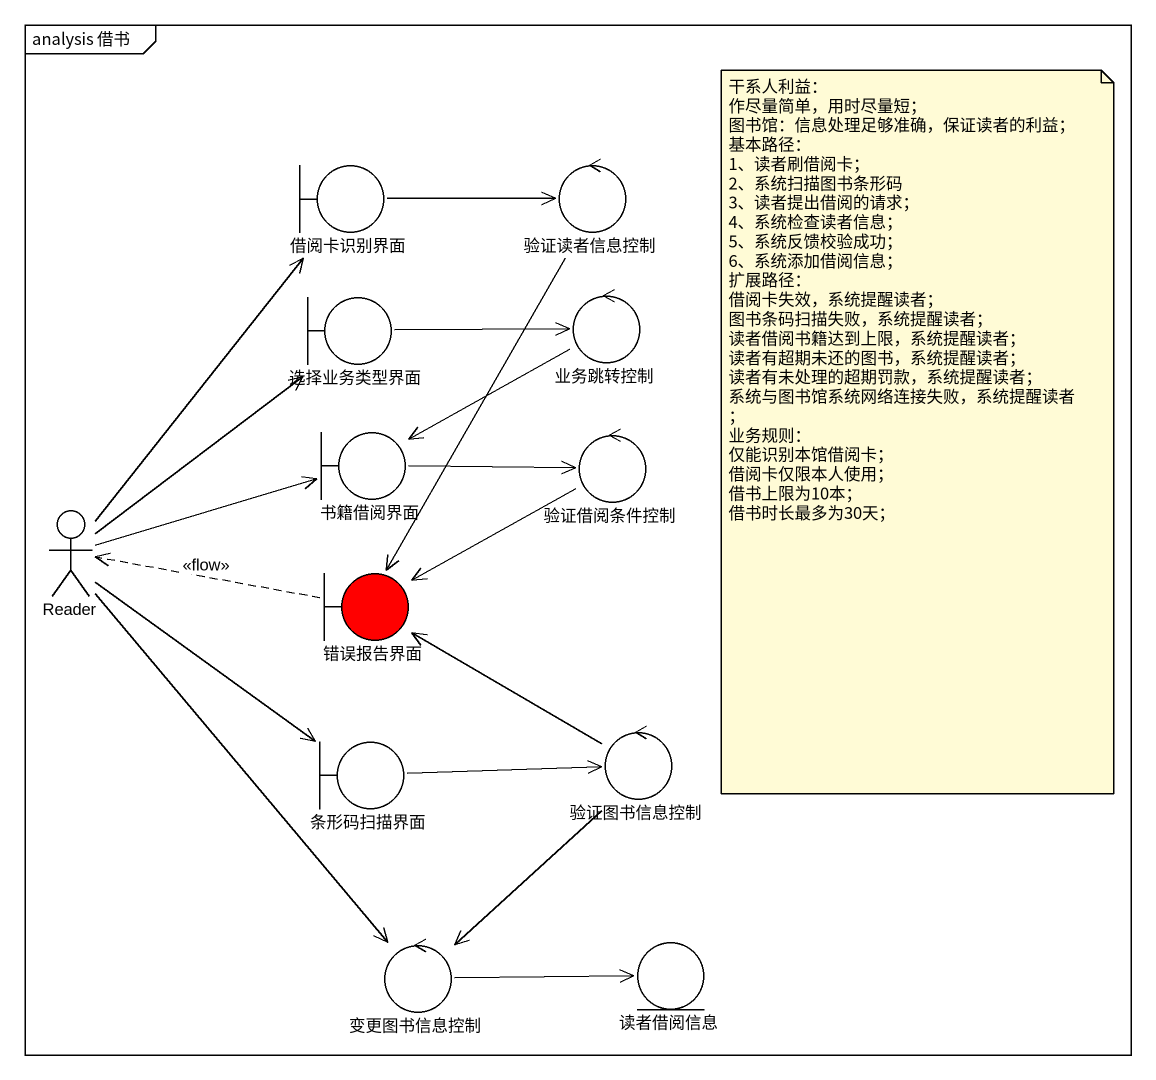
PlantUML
@startuml
mainframe analysis 借书
boundary 借阅卡识别界面
control 验证读者信息控制
boundary 选择业务类型界面
control 业务跳转控制
boundary 书籍借阅界面
control 验证借阅条件控制
actor Reader
boundary 错误报告界面 #FF0000
boundary 条形码扫描界面
control 验证图书信息控制
control 变更图书信息控制
entity 读者借阅信息
借阅卡识别界面 -right-> 验证读者信息控制
验证读者信息控制 --> 错误报告界面
选择业务类型界面 -right-> 业务跳转控制
业务跳转控制 -left-> 书籍借阅界面
书籍借阅界面 -right-> 验证借阅条件控制
验证借阅条件控制 -left-> 错误报告界面
Reader -up-> 借阅卡识别界面
Reader -up-> 选择业务类型界面
Reader -right-> 书籍借阅界面
Reader --> 条形码扫描界面
Reader --> 变更图书信息控制
错误报告界面 .left.> Reader : <<flow>>
条形码扫描界面 -right-> 验证图书信息控制
验证图书信息控制 -up-> 错误报告界面
验证图书信息控制 --> 变更图书信息控制
变更图书信息控制 -right-> 读者借阅信息
note as N1
  干系人利益：
  作尽量简单，用时尽量短；
  图书馆：信息处理足够准确，保证读者的利益；
  基本路径：
  1、读者刷借阅卡；
  2、系统扫描图书条形码
  3、读者提出借阅的请求；
  4、系统检查读者信息；
  5、系统反馈校验成功；
  6、系统添加借阅信息；
  扩展路径：
  借阅卡失效，系统提醒读者；
  图书条码扫描失败，系统提醒读者；
  读者借阅书籍达到上限，系统提醒读者；
  读者有超期未还的图书，系统提醒读者；
  读者有未处理的超期罚款，系统提醒读者；
  系统与图书馆系统网络连接失败，系统提醒读者；
  业务规则：
  仅能识别本馆借阅卡；
  借阅卡仅限本人使用；
  借书上限为10本；
  借书时长最多为30天；
end note
@enduml
